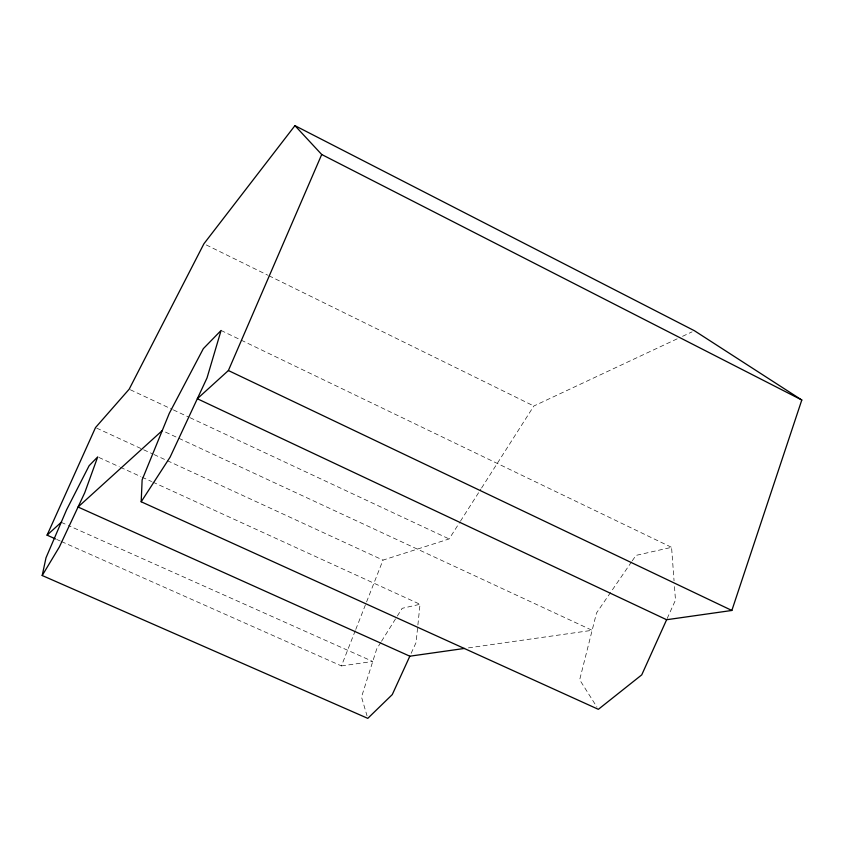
<?xml version="1.0" encoding="UTF-8"?>
<svg xmlns="http://www.w3.org/2000/svg" width="844" height="844" viewBox="0 0 844 844"><rect width="100%" height="100%" fill="white"/><g stroke="black" fill="none" stroke-linecap="round" stroke-linejoin="round"><path stroke-width="0.63" stroke-dasharray="4.22 3.17" d="M152.827 482.103L420.017 604.283L416.092 642.516L410.87 653.921M61.485 541.563L341.43 665.916L355.282 630.647M355.767 629.434L382.997 560.11L449.124 538.947L459.716 522.331M667.14 618.578L675.485 600.095L674.43 585.936M380.834 642.368L376.709 648.962L361.506 697.028L367.045 715.849M381.52 641.271L396.648 617.112M397.345 616.014L402.155 608.324L420.017 604.283M460.423 521.223L480.89 489.098M481.597 487.99L533.841 406.006L677.785 338.549M631.512 561.914L596.508 613.008L579.67 679.768L596.972 707.145M632.261 560.827L635.986 555.394L671.571 547.334L674.05 580.788M682.543 336.323L692.059 331.861M341.43 665.916L372.753 661.464L68.438 525.538M468.431 647.875L592.14 630.31L162.248 430.588M56.675 539.421L60.283 541.025M61.222 522.309L67.235 525M98.906 457.448L119.278 466.764M120.481 467.312L140.843 476.628M142.045 477.176L151.625 481.555M96.701 428.14L152.764 453.977M153.967 454.526L382.997 560.11M130.356 389.77L172.144 409.329M173.337 409.889L188.856 417.147M190.058 417.706L449.124 538.947M221.075 330.468L240.044 339.604M241.226 340.174L671.571 547.334M206.274 244.939L267.77 275.176M268.951 275.756L533.841 406.006"/><path stroke-width="1.27" d="M141.191 501.769L142.13 479.846L169.275 413.381L203.341 348.646L221.075 330.468L207.023 377.933L170.098 457.153L141.191 501.769L598.354 709.329L641.746 674.862L666.623 619.728L731.854 610.465L801.8 400.014L694.443 330.743L294.936 125.64L203.91 243.779L129.164 389.211L95.509 427.581L47.064 535.159L55.482 538.894M42.2 575.513L45.998 557.81L66.57 509.829L89.126 465.698L97.714 456.899L84.716 492.78L59.354 546.986L42.2 575.513L367.784 718.36L392.27 694.591L409.836 656.199L464.527 648.435M666.623 619.728L197.327 398.737L228.386 370.537L321.712 154.505L294.936 125.64M47.064 535.159L61.222 522.309M162.248 430.588L78.059 507.022L409.836 656.199M228.386 370.537L731.854 610.465M321.712 154.505L801.8 400.014"/></g></svg>
